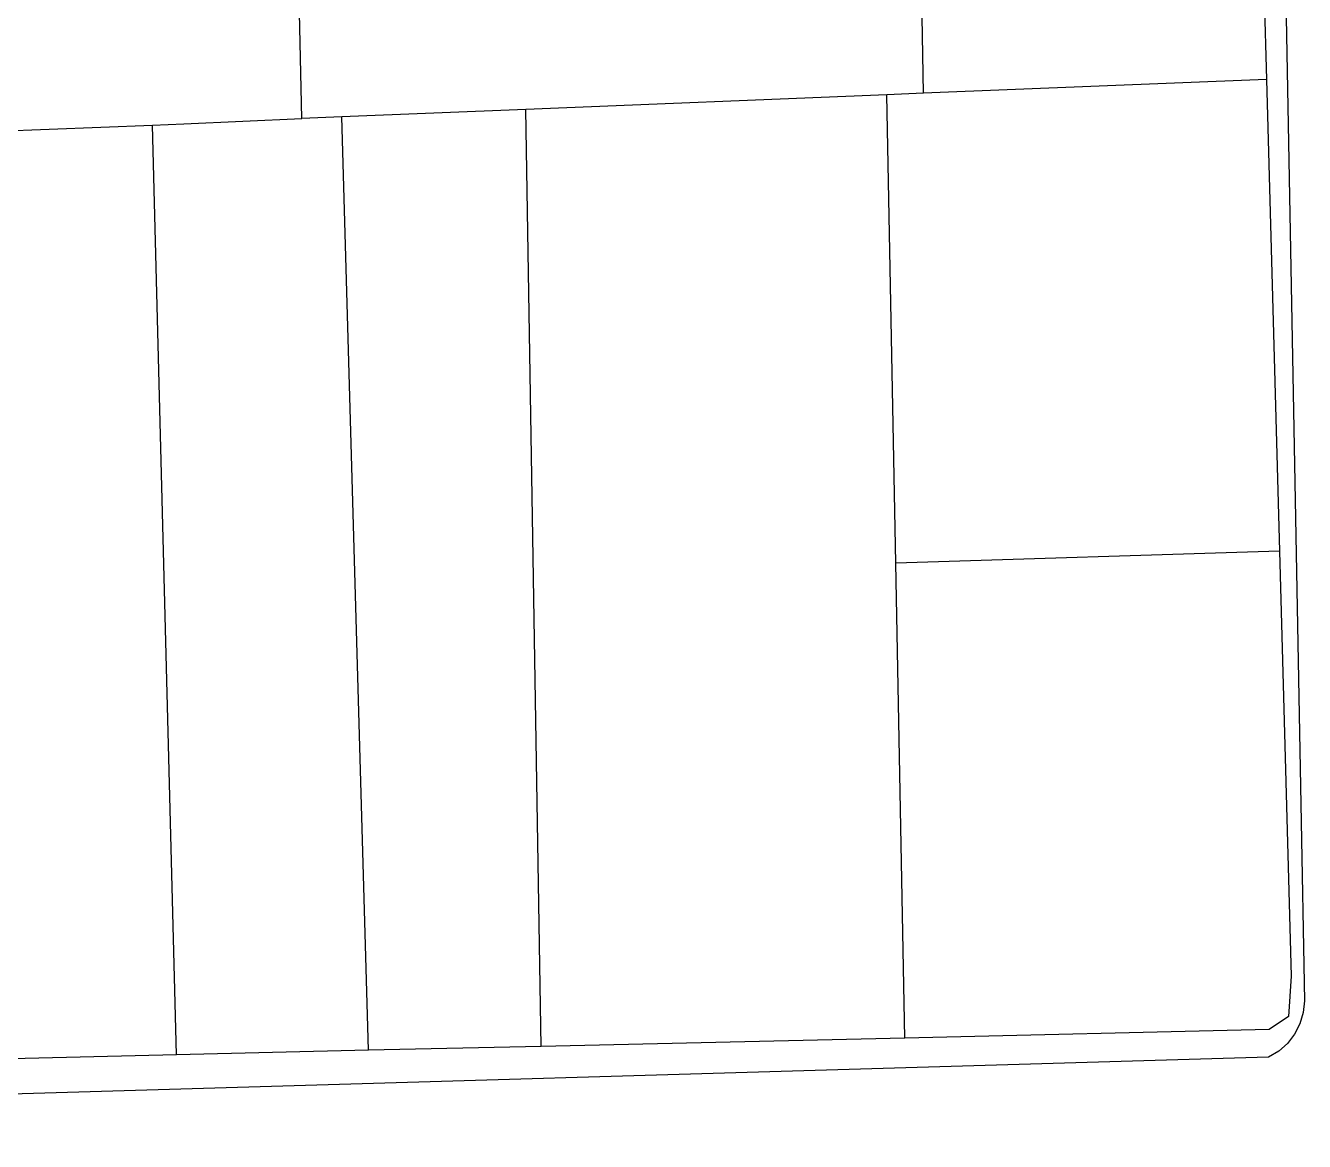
# Model space of a CAD drawing. Header units: metres. Extents: x 668617 to 675126, y 2286318 to 2293677.
# Drawn here: x 670013.2 to 670065.2, y 2287141.4 to 2287186.8 of the extents above; entities that cross this region are included whole.
import ezdxf

# ---------------------------------------------------------------- set-up
doc = ezdxf.new("R2010")
doc.units = ezdxf.units.M
doc.header["$MEASUREMENT"] = 0
doc.layers.add('DMTG-PB-BANQUETAS', color=251, linetype='Continuous')
doc.layers.add('DMTG-PB-LOTIFICACION', color=253, linetype='Continuous')

msp = doc.modelspace()

# ---------------------------------------------------------------- linework, layer by layer
at = {"layer": 'DMTG-PB-BANQUETAS'}
msp.add_lwpolyline([(670012.51306, 2287224.13077), (670059.73334, 2287225.37992, -0.3839787), (670063.82992, 2287221.28565), (670065.20734, 2287147.09155), (670065.15884, 2287146.6179), (670065.02446, 2287146.16088), (670064.80732, 2287145.73647), (670064.51553, 2287145.35961), (670064.16019, 2287145.04323), (670063.75137, 2287144.79824), (669947.54261, 2287141.38097, -0.41556022), (669939.30992, 2287149.17912), (669937.69777, 2287214.16606, -0.41000821), (669945.4957, 2287222.40976), (669996.21388, 2287223.70948)], format="xyb", dxfattribs=at)
at = {"layer": 'DMTG-PB-LOTIFICACION'}
for p, q in [((670063.41969, 2287193.08761), (670063.66583, 2287184.56857)), ((670049.70808, 2287184.00935), (670049.55253, 2287192.38877)), ((670024.40221, 2287182.98198), (670024.29002, 2287188.21155)), ((670063.66583, 2287184.56857), (670049.70808, 2287184.00935)), ((670063.66583, 2287184.56857), (670064.18721, 2287165.39061)), ((670048.20835, 2287183.94299), (670033.52073, 2287183.35067)), ((670049.70808, 2287184.00935), (670048.20835, 2287183.94299)), ((670048.57913, 2287164.90439), (670048.20835, 2287183.94299)), ((670019.6031, 2287182.76161), (670024.40221, 2287182.98198)), ((670026.04194, 2287183.04893), (670024.40221, 2287182.98198)), ((670033.52073, 2287183.35067), (670026.04194, 2287183.04893)), ((670027.12303, 2287145.08318), (670026.04194, 2287183.04893)), ((670034.14246, 2287145.23296), (670033.52073, 2287183.35067)), ((670010.6945, 2287182.41381), (670018.33328, 2287182.71622)), ((670018.33328, 2287182.71622), (670019.6031, 2287182.76161)), ((670019.31374, 2287144.90004), (670018.33328, 2287182.71622)), ((670064.18721, 2287165.39061), (670048.57913, 2287164.90439)), ((670064.18721, 2287165.39061), (670064.6706, 2287148.09251)), ((670048.95114, 2287145.57579), (670048.57913, 2287164.90439)), ((670064.6706, 2287148.09251), (670064.55756, 2287146.45201)), ((670064.55756, 2287146.45201), (670063.76977, 2287145.92867)), ((670048.95114, 2287145.57579), (670034.14246, 2287145.23296)), ((670063.76977, 2287145.92867), (670048.95114, 2287145.57579)), ((670027.12303, 2287145.08318), (670019.31374, 2287144.90004)), ((670034.14246, 2287145.23296), (670027.12303, 2287145.08318)), ((670019.31374, 2287144.90004), (670011.24449, 2287144.70581))]:
    msp.add_line(p, q, dxfattribs=at)

doc.saveas('drawing.dxf')
